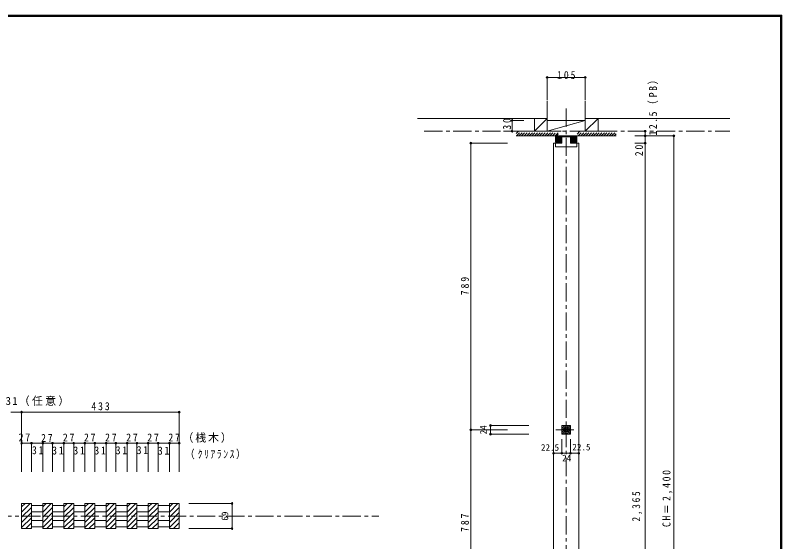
# Model space of a CAD drawing. Units: millimetres at full size, sheet at 1:10. Extents: x -2000 to 1900, y -1436 to 1392.
# Drawn here: x -206 to 1900, y -55 to 1392 of the extents above; entities that cross this region are included whole.
import ezdxf
from ezdxf.enums import TextEntityAlignment as Align

# ---------------------------------------------------------------- set-up
doc = ezdxf.new("R2010")
doc.units = ezdxf.units.MM
doc.header["$LTSCALE"] = 10
doc.header["$PDMODE"] = 32
doc.header["$PDSIZE"] = 5
doc.linetypes.add('CHAIN1', pattern=[8, 5, -1, 1, -1])
doc.linetypes.add('DASHED1', pattern=[1.8, 1.2, -0.6])
for name, color, linetype, lineweight in [('0-1_通り芯', 3, 'CHAIN1', 18), ('0-3_仕上', 7, 'Continuous', 18), ('0-A_文字', 7, 'Continuous', 18), ('0-B_寸法', 3, 'Continuous', 18), ('0-C_ハッチ', 3, 'DASHED1', 18), ('F-0_F-0ﾚｲﾔ', 6, 'Continuous', 9)]:
    doc.layers.add(name, color=color, linetype=linetype, lineweight=lineweight)
doc.styles.add('ＭＳ ゴシック', font='')
doc.styles.get('ＭＳ ゴシック').set_extended_font_data('MS Gothic')

msp = doc.modelspace()

# ---------------------------------------------------------------- linework, layer by layer
at = {"layer": '0-1_通り芯'}
msp.add_line((-506.58, 15.58), (792.87, 15.58), dxfattribs=at)
at = {"layer": '0-3_仕上'}
for p, q in [((-188.82, 50.08), (-188.82, -18.92)), ((-161.82, 50.08), (-161.82, -18.92)), ((-130.82, 50.08), (-130.82, -18.92)), ((-103.82, 50.08), (-103.82, -18.92)), ((-72.82, 50.08), (-72.82, -18.92)), ((-45.82, 50.08), (-45.82, -18.92)), ((-14.82, 50.08), (-14.82, -18.92)), ((12.18, 50.08), (12.18, -18.92)), ((43.18, 50.08), (43.18, -18.92)), ((70.18, 50.08), (70.18, -18.92)), ((101.18, 50.08), (101.18, -18.92)), ((128.18, 50.08), (128.18, -18.92)), ((159.18, 50.08), (159.18, -18.92)), ((186.18, 50.08), (186.18, -18.92)), ((217.18, 50.08), (217.18, -18.92)), ((244.18, 50.08), (244.18, -18.92))]:
    msp.add_line(p, q, dxfattribs=at)
at = {"layer": '0-A_文字'}
for p, q in [((1255.28, 1221.23), (1360.28, 1221.23)), ((1255.28, 1221.23), (1255.28, 1158.74)), ((1360.28, 1221.23), (1360.28, 1158.74)), ((899.02, 1107.95), (1255.28, 1107.95)), ((1158.9, 1072.95), (1158.9, 1102.95)), ((1158.9, 1102.95), (1191.22, 1102.95)), ((1220.28, 1107.95), (1220.28, 1072.95)), ((1220.28, 1072.95), (1255.28, 1107.95)), ((1255.28, 1102.95), (1255.28, 1072.95)), ((1360.28, 1102.95), (1255.28, 1072.95)), ((1360.28, 1072.95), (1395.28, 1107.95)), ((1360.28, 1107.95), (1757.95, 1107.95)), ((1395.28, 1107.95), (1395.28, 1072.95)), ((1135.77, 1072.95), (1267.78, 1072.95)), ((1170.18, 1060.45), (1337.78, 1060.45)), ((1293.78, 1072.95), (1267.78, 1072.95)), ((1295.78, 1060.45), (1295.78, 1040.45)), ((1295.78, 1057.45), (1319.78, 1057.45)), ((1319.78, 1060.45), (1319.78, 1040.45)), ((1321.78, 1072.95), (1347.78, 1072.95)), ((1337.28, 1060.45), (1337.28, 1043.45)), ((1337.78, 1060.45), (1445.38, 1060.45)), ((1347.78, 1072.95), (1445.38, 1072.95)), ((1524.67, 1072.95), (1496.43, 1072.95)), ((1524.67, 1060.45), (1496.43, 1060.45)), ((1524.67, 1072.95), (1524.67, 1060.45)), ((1603.97, 1060.45), (1524.67, 1060.45)), ((1524.67, 1060.45), (1524.67, 1038.45)), ((1603.97, -1015.38), (1603.97, 1060.45)), ((1273.28, 1040.45), (1295.78, 1040.45)), ((1273.28, 1040.45), (1273.28, -995.38)), ((1319.78, 1043.45), (1337.28, 1043.45)), ((1319.78, 1040.45), (1342.28, 1040.45)), ((1337.28, 1040.45), (1337.28, 1030.45)), ((1342.28, 1040.45), (1342.28, -995.38)), ((1524.67, 1040.45), (1496.43, 1040.45)), ((1524.67, 1038.45), (1524.67, -993.38)), ((1295.78, 245.29), (1315.26, 264.77)), ((1295.78, 250.95), (1309.6, 264.77)), ((1295.78, 256.6), (1303.94, 264.77)), ((1295.78, 262.26), (1298.29, 264.77)), ((1296.91, 240.77), (1319.78, 263.63)), ((1302.57, 240.77), (1319.78, 257.98)), ((1308.23, 240.77), (1319.78, 252.32)), ((1313.88, 240.77), (1319.78, 246.66)), ((-188.82, 50.08), (-161.82, 50.08)), ((-161.82, 45.08), (-130.82, 45.08)), ((-130.82, 50.08), (-103.82, 50.08)), ((-103.82, 45.08), (-72.82, 45.08)), ((-72.82, 50.08), (-45.82, 50.08)), ((-45.82, 45.08), (-14.82, 45.08)), ((-14.82, 50.08), (12.18, 50.08)), ((12.18, 45.08), (43.18, 45.08)), ((43.18, 50.08), (70.18, 50.08)), ((70.18, 45.08), (101.18, 45.08)), ((101.18, 50.08), (128.18, 50.08)), ((128.18, 45.08), (159.18, 45.08)), ((159.18, 50.08), (186.18, 50.08)), ((186.18, 45.08), (217.18, 45.08)), ((217.18, 50.08), (244.18, 50.08)), ((-161.82, 27.58), (-130.82, 27.58)), ((-103.82, 27.58), (-72.82, 27.58)), ((-45.82, 27.58), (-14.82, 27.58)), ((12.18, 27.58), (43.18, 27.58)), ((70.18, 27.58), (101.18, 27.58)), ((128.18, 27.58), (159.18, 27.58)), ((186.18, 27.58), (217.18, 27.58)), ((-161.82, 3.58), (-130.82, 3.58)), ((-103.82, 3.58), (-72.82, 3.58)), ((-45.82, 3.58), (-14.82, 3.58)), ((12.18, 3.58), (43.18, 3.58)), ((70.18, 3.58), (101.18, 3.58)), ((128.18, 3.58), (159.18, 3.58)), ((186.18, 3.58), (217.18, 3.58)), ((-188.82, -18.92), (-161.82, -18.92)), ((-161.82, -13.92), (-130.82, -13.92)), ((-130.82, -18.92), (-103.82, -18.92)), ((-103.82, -13.92), (-72.82, -13.92)), ((-72.82, -18.92), (-45.82, -18.92)), ((-45.82, -13.92), (-14.82, -13.92)), ((-14.82, -18.92), (12.18, -18.92)), ((12.18, -13.92), (43.18, -13.92)), ((43.18, -18.92), (70.18, -18.92)), ((70.18, -13.92), (101.18, -13.92)), ((101.18, -18.92), (128.18, -18.92)), ((128.18, -13.92), (159.18, -13.92)), ((159.18, -18.92), (186.18, -18.92)), ((186.18, -13.92), (217.18, -13.92)), ((217.18, -18.92), (244.18, -18.92))]:
    msp.add_line(p, q, dxfattribs=at)
at = {"layer": '0-A_文字', "color": 3}
for p, q in [((1255.28, 1102.95), (1255.28, 1155.87)), ((1360.28, 1102.95), (1360.28, 1155.87)), ((1278.28, 1060.19), (1295.01, 1043.45)), ((1278.28, 1058.77), (1293.6, 1043.45)), ((1278.28, 1057.36), (1292.18, 1043.45)), ((1278.28, 1055.94), (1290.77, 1043.45)), ((1278.28, 1054.53), (1289.36, 1043.45)), ((1278.28, 1053.12), (1287.94, 1043.45)), ((1279.43, 1060.45), (1295.78, 1044.1)), ((1280.84, 1060.45), (1295.78, 1045.52)), ((1282.26, 1060.45), (1295.78, 1046.93)), ((1283.67, 1060.45), (1295.78, 1048.34)), ((1285.08, 1060.45), (1295.78, 1049.76)), ((1286.5, 1060.45), (1295.78, 1051.17)), ((1287.91, 1060.45), (1295.78, 1052.59)), ((1289.33, 1060.45), (1295.78, 1054)), ((1290.74, 1060.45), (1295.78, 1055.41)), ((1292.16, 1060.45), (1295.78, 1056.83)), ((1293.57, 1060.45), (1295.78, 1058.24)), ((1319.78, 1060.19), (1336.51, 1043.45)), ((1319.78, 1058.77), (1335.1, 1043.45)), ((1319.78, 1057.36), (1333.68, 1043.45)), ((1319.78, 1055.94), (1332.27, 1043.45)), ((1319.78, 1054.53), (1330.86, 1043.45)), ((1319.78, 1053.12), (1329.44, 1043.45)), ((1320.93, 1060.45), (1337.28, 1044.1)), ((1322.34, 1060.45), (1337.28, 1045.52)), ((1323.76, 1060.45), (1337.28, 1046.93)), ((1325.17, 1060.45), (1337.28, 1048.34)), ((1326.58, 1060.45), (1337.28, 1049.76)), ((1328, 1060.45), (1337.28, 1051.17)), ((1329.41, 1060.45), (1337.28, 1052.59)), ((1330.83, 1060.45), (1337.28, 1054)), ((1332.24, 1060.45), (1337.28, 1055.41)), ((1333.66, 1060.45), (1337.28, 1056.83)), ((1335.07, 1060.45), (1337.28, 1058.24)), ((1045.42, 1040.45), (1045.42, 252.45)), ((1045.42, 1040.45), (1146.42, 1040.45)), ((1278.28, 1051.7), (1286.53, 1043.45)), ((1278.28, 1050.29), (1285.11, 1043.45)), ((1278.28, 1048.87), (1283.7, 1043.45)), ((1278.28, 1047.46), (1282.29, 1043.45)), ((1278.28, 1046.04), (1280.87, 1043.45)), ((1319.78, 1051.7), (1328.03, 1043.45)), ((1319.78, 1050.29), (1326.61, 1043.45)), ((1319.78, 1048.87), (1325.2, 1043.45)), ((1319.78, 1047.46), (1323.79, 1043.45)), ((1319.78, 1046.04), (1322.37, 1043.45)), ((1045.42, 252.45), (1146.42, 252.45)), ((1045.42, 252.45), (1045.42, -223.38))]:
    msp.add_line(p, q, dxfattribs=at)
at = {"layer": '0-A_文字', "color": 3, "linetype": 'CHAIN1'}
for p, q in [((1307.78, 1135.27), (1307.78, -1134.12)), ((917.59, 1072.95), (1757.95, 1072.95))]:
    msp.add_line(p, q, dxfattribs=at)
at = {"layer": '0-A_文字', "linetype": 'DASHED1'}
for p, q in [((1170.18, 1066.73), (1176.41, 1072.95)), ((1170.98, 1060.45), (1183.48, 1072.95)), ((1178.05, 1060.45), (1190.55, 1072.95)), ((1185.12, 1060.45), (1197.62, 1072.95)), ((1192.19, 1060.45), (1204.69, 1072.95)), ((1199.26, 1060.45), (1211.76, 1072.95)), ((1206.33, 1060.45), (1218.83, 1072.95)), ((1213.4, 1060.45), (1225.9, 1072.95)), ((1220.47, 1060.45), (1232.97, 1072.95)), ((1227.54, 1060.45), (1240.04, 1072.95)), ((1234.62, 1060.45), (1247.12, 1072.95)), ((1241.69, 1060.45), (1254.19, 1072.95)), ((1248.76, 1060.45), (1261.26, 1072.95)), ((1255.83, 1060.45), (1267.78, 1072.4)), ((1262.9, 1060.45), (1275.4, 1072.95)), ((1270.52, 1060.45), (1277.78, 1067.71)), ((1337.78, 1065.17), (1345.56, 1072.95)), ((1340.68, 1060.45), (1353.18, 1072.95)), ((1347.78, 1060.48), (1360.25, 1072.95)), ((1354.82, 1060.45), (1367.32, 1072.95)), ((1361.89, 1060.45), (1374.39, 1072.95)), ((1368.97, 1060.45), (1381.47, 1072.95)), ((1376.04, 1060.45), (1388.54, 1072.95)), ((1383.11, 1060.45), (1395.61, 1072.95)), ((1390.18, 1060.45), (1402.68, 1072.95)), ((1397.25, 1060.45), (1409.75, 1072.95)), ((1404.32, 1060.45), (1416.82, 1072.95)), ((1411.39, 1060.45), (1423.89, 1072.95)), ((1418.46, 1060.45), (1430.96, 1072.95)), ((1425.53, 1060.45), (1438.03, 1072.95)), ((1432.61, 1060.45), (1445.11, 1072.95)), ((1439.68, 1060.45), (1445.38, 1066.16)), ((1302.78, 257.77), (1312.78, 257.77)), ((1302.78, 247.77), (1302.78, 257.77)), ((1312.78, 257.77), (1312.78, 247.77)), ((1312.78, 247.77), (1302.78, 247.77))]:
    msp.add_line(p, q, dxfattribs=at)
at = {"layer": '0-A_文字', "color": 3, "linetype": 'DASHED1'}
for p, q in [((1277.28, 1060.45), (1285.78, 1068.95)), ((1280.81, 1060.45), (1285.78, 1065.42))]:
    msp.add_line(p, q, dxfattribs=at)
at = {"layer": '0-A_文字', "color": 4, "lineweight": 9}
for p, q in [((1099.61, 264.77), (1099.61, 240.77)), ((1099.61, 264.77), (1204.84, 264.77)), ((1099.61, 240.77), (1204.84, 240.77)), ((1273.28, 188.05), (1273.28, 226.76)), ((1295.78, 188.05), (1295.78, 226.76)), ((1319.78, 188.05), (1319.78, 226.76)), ((1342.28, 188.05), (1342.28, 226.76)), ((1273.28, 188.05), (1295.78, 188.05)), ((1295.78, 188.05), (1319.78, 188.05)), ((1319.78, 188.05), (1342.28, 188.05))]:
    msp.add_line(p, q, dxfattribs=at)
at = {"layer": '0-A_文字', "linetype": 'CHAIN1'}
msp.add_line((1279.17, 252.77), (1335.33, 252.77), dxfattribs=at)
at = {"layer": '0-A_文字'}
for points in [[(1255.28, 1102.95), (1360.28, 1102.95), (1360.28, 1072.95)], [(1278.28, 1060.45), (1278.28, 1043.45), (1295.78, 1043.45)], [(1278.28, 1040.45), (1278.28, 1030.45), (1337.28, 1030.45)]]:
    msp.add_lwpolyline(points, dxfattribs=at)
at = {"layer": '0-A_文字', "color": 3}
msp.add_lwpolyline([(1295.78, 240.77), (1319.78, 240.77), (1319.78, 264.77), (1295.78, 264.77)], close=True, dxfattribs=at)
at = {"layer": '0-A_文字'}
for p in [(1255.28, 1221.23), (1360.28, 1221.23), (1158.9, 1102.95), (1158.9, 1072.95), (1524.67, 1072.95), (1524.67, 1060.45), (1603.97, 1060.45), (1524.67, 1040.45)]:
    msp.add_point(p, dxfattribs=at)
at = {"layer": '0-A_文字', "color": 3}
for p in [(1045.42, 1040.45), (1045.42, 252.45)]:
    msp.add_point(p, dxfattribs=at)
at = {"layer": '0-A_文字', "color": 4}
for p in [(1099.61, 264.77), (1099.61, 240.77), (1273.28, 188.05), (1295.78, 188.05), (1319.78, 188.05), (1342.28, 188.05)]:
    msp.add_point(p, dxfattribs=at)
at = {"layer": '0-B_寸法'}
for p, q in [((-218.82, 301.2), (-188.82, 301.2)), ((-188.82, 301.2), (-188.82, 215.62)), ((-188.82, 301.2), (244.18, 301.2)), ((244.18, 301.2), (244.18, 215.62)), ((-188.82, 215.62), (-161.82, 215.62)), ((-188.82, 215.62), (-188.82, 137.47)), ((-161.82, 215.62), (-161.82, 137.47)), ((-161.82, 215.62), (-130.82, 215.62)), ((-130.82, 215.62), (-130.82, 137.47)), ((-130.82, 215.62), (-103.82, 215.62)), ((-103.82, 215.62), (-103.82, 137.47)), ((-103.82, 215.62), (-72.82, 215.62)), ((-72.82, 215.62), (-72.82, 137.47)), ((-72.82, 215.62), (-45.82, 215.62)), ((-45.82, 215.62), (-45.82, 137.47)), ((-45.82, 215.62), (-14.82, 215.62)), ((-14.82, 215.62), (-14.82, 137.47)), ((-14.82, 215.62), (12.18, 215.62)), ((12.18, 215.62), (12.18, 137.47)), ((12.18, 215.62), (43.18, 215.62)), ((43.18, 215.62), (43.18, 137.47)), ((43.18, 215.62), (70.18, 215.62)), ((70.18, 215.62), (70.18, 137.47)), ((70.18, 215.62), (101.18, 215.62)), ((101.18, 215.62), (101.18, 137.47)), ((101.18, 215.62), (128.18, 215.62)), ((128.18, 215.62), (128.18, 137.47)), ((128.18, 215.62), (159.18, 215.62)), ((159.18, 215.62), (159.18, 137.47)), ((159.18, 215.62), (186.18, 215.62)), ((186.18, 215.62), (186.18, 137.47)), ((186.18, 215.62), (217.18, 215.62)), ((217.18, 215.62), (217.18, 137.47)), ((217.18, 215.62), (244.18, 215.62)), ((244.18, 215.62), (244.18, 137.47))]:
    msp.add_line(p, q, dxfattribs=at)
at = {"layer": '0-B_寸法', "color": 4, "lineweight": 9}
for p, q in [((389.35, 50.08), (270.89, 50.08)), ((389.35, 50.08), (389.35, -18.92)), ((389.35, -18.92), (270.89, -18.92))]:
    msp.add_line(p, q, dxfattribs=at)
at = {"layer": '0-B_寸法'}
for p in [(-188.82, 301.2), (244.18, 301.2), (-188.82, 215.62), (-161.82, 215.62), (-130.82, 215.62), (-103.82, 215.62), (-72.82, 215.62), (-45.82, 215.62), (-14.82, 215.62), (12.18, 215.62), (43.18, 215.62), (70.18, 215.62), (101.18, 215.62), (128.18, 215.62), (159.18, 215.62), (186.18, 215.62), (217.18, 215.62), (244.18, 215.62)]:
    msp.add_point(p, dxfattribs=at)
at = {"layer": '0-B_寸法', "color": 4}
for p in [(389.35, 50.08), (389.35, -18.92)]:
    msp.add_point(p, dxfattribs=at)
at = {"layer": '0-C_ハッチ', "linetype": 'Continuous'}
for p, q in [((-188.82, 40.74), (-179.48, 50.08)), ((-188.82, 26.6), (-165.34, 50.08)), ((-130.82, 40.74), (-121.48, 50.08)), ((-130.82, 26.6), (-107.34, 50.08)), ((-72.82, 40.74), (-63.48, 50.08)), ((-72.82, 26.6), (-49.34, 50.08)), ((-14.82, 40.74), (-5.48, 50.08)), ((-14.82, 26.6), (8.66, 50.08)), ((43.18, 40.74), (52.52, 50.08)), ((43.18, 26.6), (66.66, 50.08)), ((101.18, 40.74), (110.52, 50.08)), ((101.18, 26.6), (124.66, 50.08)), ((159.18, 40.74), (168.52, 50.08)), ((159.18, 26.6), (182.66, 50.08)), ((217.18, 40.74), (226.52, 50.08)), ((217.18, 26.6), (240.66, 50.08)), ((-188.82, 12.46), (-161.82, 39.46)), ((-188.82, -1.68), (-161.82, 25.32)), ((-130.82, 12.46), (-103.82, 39.46)), ((-130.82, -1.68), (-103.82, 25.32)), ((-72.82, 12.46), (-45.82, 39.46)), ((-72.82, -1.68), (-45.82, 25.32)), ((-14.82, 12.46), (12.18, 39.46)), ((-14.82, -1.68), (12.18, 25.32)), ((43.18, 12.46), (70.18, 39.46)), ((43.18, -1.68), (70.18, 25.32)), ((101.18, 12.46), (128.18, 39.46)), ((101.18, -1.68), (128.18, 25.32)), ((159.18, 12.46), (186.18, 39.46)), ((159.18, -1.68), (186.18, 25.32)), ((217.18, 12.46), (244.18, 39.46)), ((217.18, -1.68), (244.18, 25.32)), ((-188.82, -15.83), (-161.82, 11.17)), ((-130.82, -15.83), (-103.82, 11.17)), ((-72.82, -15.83), (-45.82, 11.17)), ((-14.82, -15.83), (12.18, 11.17)), ((43.18, -15.83), (70.18, 11.17)), ((101.18, -15.83), (128.18, 11.17)), ((159.18, -15.83), (186.18, 11.17)), ((217.18, -15.83), (244.18, 11.17)), ((-177.77, -18.92), (-161.82, -2.97)), ((-163.63, -18.92), (-161.82, -17.11)), ((-119.77, -18.92), (-103.82, -2.97)), ((-105.63, -18.92), (-103.82, -17.11)), ((-61.77, -18.92), (-45.82, -2.97)), ((-47.63, -18.92), (-45.82, -17.11)), ((-3.77, -18.92), (12.18, -2.97)), ((10.37, -18.92), (12.18, -17.11)), ((54.23, -18.92), (70.18, -2.97)), ((68.37, -18.92), (70.18, -17.11)), ((112.23, -18.92), (128.18, -2.97)), ((126.37, -18.92), (128.18, -17.11)), ((170.23, -18.92), (186.18, -2.97)), ((184.37, -18.92), (186.18, -17.11)), ((228.23, -18.92), (244.18, -2.97)), ((242.37, -18.92), (244.18, -17.11))]:
    msp.add_line(p, q, dxfattribs=at)
at = {"layer": 'F-0_F-0ﾚｲﾔ'}
for p, q in [((-2000, 1391.67), (1900, 1391.67)), ((1896.67, 1391.67), (1896.67, -1401.67)), ((1898.33, 1391.67), (1898.33, -1401.67)), ((1900, 1391.67), (1900, -1401.67)), ((-2000, 1390), (1900, 1390)), ((-2000, 1388.33), (1900, 1388.33))]:
    msp.add_line(p, q, dxfattribs=at)

# ---------------------------------------------------------------- texts
at = {"layer": '0-A_文字', "style": 'ＭＳ ゴシック'}
msp.add_text('24', height=18.33, rotation=90, dxfattribs=at).set_placement((1094.61, 240.27), align=Align.BOTTOM_LEFT)
for s, p in [('22.5', (1238.44, 189.52)), ('22.5', (1324.72, 190.49)), ('24', (1296.77, 160.6))]:
    msp.add_text(s, height=18.33, dxfattribs=at).set_placement(p, align=Align.BOTTOM_LEFT)
at = {"layer": '0-A_文字', "char_height": 21.99, "attachment_point": 7, "style": 'ＭＳ ゴシック'}
for s, insert in [('\\T1.38;\\W0.9;105', (1282.78, 1216.23)), ('\\T1.17;（桟木）', (253.34, 216.98)), ('\\T1.3;\\W0.9;（ｸﾘｱﾗﾝｽ）', (259.81, 171.71))]:
    msp.add_mtext(s, dxfattribs=dict(at, insert=insert))
at = {"layer": '0-A_文字', "char_height": 21.99, "attachment_point": 7, "rotation": 90, "style": 'ＭＳ ゴシック'}
for s, insert in [('\\T1.3;\\W0.9;12.5（PB）', (1560.26, 1061.39)), ('\\T1.36;\\W0.9;30', (1156.3, 1077.36)), ('\\T1.36;\\W0.9;20', (1519.21, 1004.44)), ('\\T1.38;\\W0.9;789', (1040.42, 622.45)), ('\\T1.33;\\W0.9;CH＝2,400', (1600.07, -14.59)), ('\\T1.38;\\W0.85;2,365', (1516.6, 0.58)), ('\\T1.38;\\W0.9;787', (1040.42, -27.96))]:
    msp.add_mtext(s, dxfattribs=dict(at, insert=insert))
at = {"layer": '0-B_寸法', "color": 7, "style": 'ＭＳ ゴシック'}
msp.add_text('69', height=18.33, rotation=90, dxfattribs=at).set_placement((384.35, 3.08), align=Align.BOTTOM_LEFT)
at = {"layer": '0-B_寸法', "color": 7, "char_height": 21.99, "attachment_point": 7, "style": 'ＭＳ ゴシック'}
for s, insert in [('\\T1.21;31（任意）', (-233.01, 318.03)), ('\\T1.38;\\W0.9;433', (2.68, 306.2)), ('\\T1.36;\\W0.9;27', (-197.23, 220.71)), ('\\T1.36;\\W0.9;27', (-135.41, 219.36)), ('\\T1.36;\\W0.9;27', (-75.57, 220.62)), ('\\T1.36;\\W0.9;27', (-17.57, 220.62)), ('\\T1.36;\\W0.9;27', (40.43, 220.62)), ('\\T1.36;\\W0.9;27', (98.43, 220.62)), ('\\T1.36;\\W0.9;27', (156.43, 220.62)), ('\\T1.36;\\W0.9;27', (214.43, 220.62)), ('\\T1.36;\\W0.9;31', (-160.62, 185.32)), ('\\T1.36;\\W0.9;31', (-105.07, 184.54)), ('\\T1.36;\\W0.9;31', (-46.86, 184.54)), ('\\T1.36;\\W0.9;31', (10.84, 184.54)), ('\\T1.36;\\W0.9;31', (69.54, 185.04)), ('\\T1.36;\\W0.9;31', (127.25, 185.54)), ('\\T1.36;\\W0.9;31', (185.45, 184.04))]:
    msp.add_mtext(s, dxfattribs=dict(at, insert=insert))

doc.saveas('drawing.dxf')
